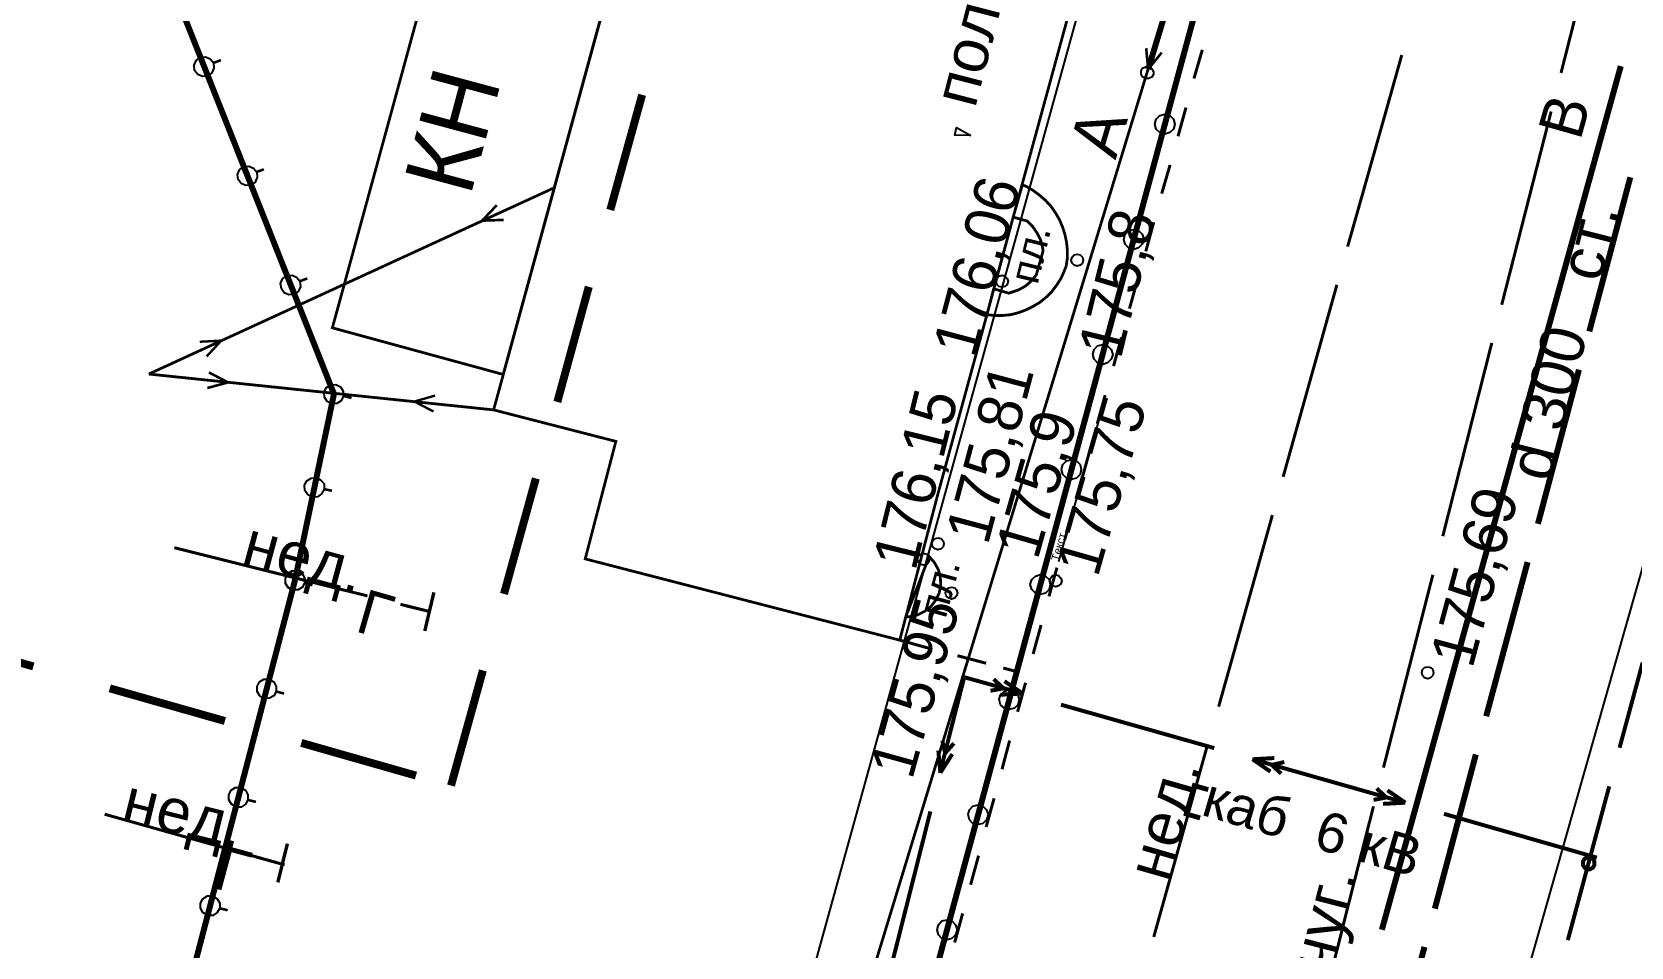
# Model space of a CAD drawing. Extents: x -2634 to -2115, y -2142 to -1393.
# Drawn here: x -2561.76 to -2521.59, y -1978.27 to -1955.3 of the extents above; entities that cross this region are included whole.
import ezdxf

# ---------------------------------------------------------------- set-up
doc = ezdxf.new("R2010")
doc.units = 0
doc.header["$MEASUREMENT"] = 0
for name, color, linetype in [('500_Дополн-Бордюры__п', 7, 'Continuous'), ('500_Дополн-Ступени__л', 7, 'Continuous'), ('500_Дороги-Проезжие_ч', 7, 'Continuous'), ('500_Линии_-Линии_связ', 7, 'Continuous'), ('500_Линии_-ЛЭП_провод', 7, 'Continuous'), ('500_Линии_-Электрокаб', 7, 'Continuous'), ('500_Огражд-Ограждения', 7, 'Continuous'), ('500_Рельеф-Высотные_о', 7, 'Continuous'), ('500_Строен-Дополнения', 7, 'Continuous'), ('500_Строен-Здания', 7, 'Continuous'), ('500_Трубоп-Водопровод', 7, 'Continuous'), ('500_Трубоп-Газопровод', 7, 'Continuous'), ('500_Улицы-Улицы_и_их', 7, 'Continuous'), ('Красные_ли-Красные_ли', 7, 'Continuous'), ('Красные_ли-Линии_регу', 7, 'Continuous'), ('Красные_ли-Оси_улиц_к', 7, 'Continuous')]:
    doc.layers.add(name, color=color, linetype=linetype)
doc.styles.add('TARIAL', font='Arial')

msp = doc.modelspace()

# ---------------------------------------------------------------- linework, layer by layer
at = {"layer": '500_Дополн-Бордюры__п', "color": 1, "const_width": 0.075}
for points in [[(-2532.36, -1955.75), (-2532.57, -1956.47)], [(-2532.77, -1957.2), (-2532.97, -1957.92)], [(-2533.17, -1958.64), (-2533.38, -1959.36)], [(-2533.58, -1960.08), (-2533.78, -1960.81)], [(-2533.99, -1961.53), (-2534.19, -1962.25)], [(-2534.39, -1962.97), (-2534.59, -1963.69)], [(-2534.8, -1964.42), (-2535, -1965.14)], [(-2535.2, -1965.86), (-2535.4, -1966.58)], [(-2535.61, -1967.3), (-2535.81, -1968.03)], [(-2536.01, -1968.75), (-2536.11, -1969.1)], [(-2536.11, -1969.1), (-2536.21, -1969.47)], [(-2536.41, -1970.19), (-2536.61, -1970.92)], [(-2539.96, -1970.57), (-2539.24, -1970.77)], [(-2538.51, -1970.96), (-2537.79, -1971.15)], [(-2537.02, -1971.36), (-2537.36, -1971.27)], [(-2537.06, -1971.34), (-2537.02, -1971.36)], [(-2536.8, -1971.64), (-2537, -1972.37)], [(-2537.2, -1973.09), (-2537.39, -1973.81)], [(-2537.59, -1974.54), (-2537.79, -1975.26)], [(-2537.98, -1975.98), (-2538.18, -1976.71)], [(-2538.38, -1977.43), (-2538.58, -1978.16)]]:
    msp.add_lwpolyline(points, dxfattribs=at)
at = {"layer": '500_Дополн-Ступени__л', "color": 0, "const_width": 0.07}
msp.add_lwpolyline([(-2537.6, -1961.75), (-2537.77, -1962.4), (-2537.57, -1962.42), (-2537.37, -1962.42), (-2537.17, -1962.4), (-2536.98, -1962.35), (-2536.79, -1962.28), (-2536.61, -1962.19), (-2536.44, -1962.09), (-2536.28, -1961.96), (-2536.14, -1961.82), (-2536.02, -1961.66), (-2535.91, -1961.49), (-2535.83, -1961.31), (-2535.78, -1961.18), (-2535.75, -1960.98), (-2535.75, -1960.78), (-2535.77, -1960.58), (-2535.81, -1960.39), (-2535.87, -1960.2), (-2535.95, -1960.01), (-2536.05, -1959.84), (-2536.16, -1959.68), (-2536.3, -1959.53), (-2536.45, -1959.4), (-2536.61, -1959.28), (-2536.78, -1959.18), (-2536.88, -1959.14), (-2537.11, -1959.95), (-2536.76, -1960.05), (-2536.62, -1960.19), (-2536.51, -1960.35), (-2536.42, -1960.53), (-2536.37, -1960.72), (-2536.36, -1960.8), (-2536.53, -1961.4), (-2536.65, -1961.55), (-2536.8, -1961.68), (-2536.98, -1961.78), (-2537.16, -1961.84), (-2537.22, -1961.86)], close=True, dxfattribs=at)
at = {"layer": '500_Линии_-Линии_связ', "color": 0}
for points, const_width in [([(-2533.14, -1954.33), (-2533.72, -1956.24)], 0.15), ([(-2521.88, -1973.27), (-2521.3, -1971.13)], 0.1), ([(-2523.18, -1978.1), (-2522.14, -1974.24)], 0.1)]:
    msp.add_lwpolyline(points, dxfattribs=dict(at, const_width=const_width))
at = {"layer": '500_Линии_-Линии_связ', "color": 6}
msp.add_lwpolyline([(-2533.14, -1954.33), (-2542.59, -1985.29)], dxfattribs=at)
at = {"layer": '500_Линии_-Линии_связ', "color": 0}
msp.add_lwpolyline([(-2533.59, -1956.37), (-2533.63, -1956.44), (-2533.71, -1956.47), (-2533.79, -1956.47), (-2533.86, -1956.43), (-2533.9, -1956.36), (-2533.9, -1956.28), (-2533.86, -1956.21), (-2533.79, -1956.18), (-2533.7, -1956.18), (-2533.63, -1956.23), (-2533.59, -1956.3)], close=True, dxfattribs=at)
at = {"layer": '500_Линии_-Линии_связ', "color": 0, "const_width": 0.1}
msp.add_lwpolyline([(-2522.8, -1976.13), (-2522.76, -1976.06), (-2522.7, -1976.03), (-2522.62, -1976.03), (-2522.55, -1976.06), (-2522.51, -1976.13), (-2522.51, -1976.21), (-2522.55, -1976.28), (-2522.62, -1976.32), (-2522.7, -1976.32), (-2522.76, -1976.28), (-2522.8, -1976.21)], close=True, dxfattribs=at)
at = {"layer": '500_Линии_-ЛЭП_провод', "color": 253, "const_width": 0.07}
for points in [[(-2533.14, -1954.33), (-2542.59, -1985.29)], [(-2548.63, -1959.21), (-2558.82, -1963.89)], [(-2558.82, -1963.89), (-2550.16, -1964.79)]]:
    msp.add_lwpolyline(points, dxfattribs=at)
at = {"layer": '500_Линии_-ЛЭП_провод', "color": 0}
for points, const_width in [([(-2533.14, -1954.33), (-2533.72, -1956.24)], 0.065), ([(-2533.77, -1955.71), (-2533.72, -1956.24)], 0.065), ([(-2533.38, -1955.82), (-2533.72, -1956.24)], 0.065), ([(-2548.63, -1959.21), (-2550.45, -1960.04)], 0.065), ([(-2550.08, -1959.65), (-2550.45, -1960.04)], 0.065), ([(-2549.91, -1960.02), (-2550.45, -1960.04)], 0.065), ([(-2558.82, -1963.89), (-2557, -1963.05)], 0.06), ([(-2557.54, -1963.08), (-2557, -1963.05)], 0.06), ([(-2557.37, -1963.45), (-2557, -1963.05)], 0.06), ([(-2558.82, -1963.89), (-2556.83, -1964.1)], 0.065), ([(-2557.31, -1963.85), (-2556.83, -1964.1)], 0.065), ([(-2557.35, -1964.24), (-2556.83, -1964.1)], 0.065), ([(-2551.63, -1964.43), (-2552.15, -1964.58)], 0.06), ([(-2550.16, -1964.79), (-2552.15, -1964.58)], 0.06), ([(-2551.67, -1964.83), (-2552.15, -1964.58)], 0.06)]:
    msp.add_lwpolyline(points, dxfattribs=dict(at, const_width=const_width))
at = {"layer": '500_Линии_-Электрокаб', "color": 12, "const_width": 0.1}
for points in [[(-2538.95, -1973.9), (-2538.34, -1971.5)], [(-2538.34, -1971.5), (-2536.87, -1971.91)], [(-2537.6, -1971.55), (-2537.35, -1971.78)], [(-2537.33, -1971.6), (-2536.87, -1971.91)], [(-2537.68, -1971.84), (-2537.35, -1971.78)], [(-2537.43, -1971.94), (-2536.87, -1971.91)], [(-2535.91, -1972.19), (-2532.06, -1973.28)], [(-2538.82, -1973.41), (-2538.89, -1973.09)], [(-2538.82, -1973.41), (-2538.6, -1973.16)], [(-2538.94, -1973.9), (-2538.99, -1973.34)], [(-2538.94, -1973.9), (-2538.64, -1973.43)], [(-2531.1, -1973.56), (-2530.55, -1973.53)], [(-2531.1, -1973.56), (-2527.26, -1974.65)], [(-2531.1, -1973.56), (-2530.65, -1973.87)], [(-2530.61, -1973.7), (-2530.3, -1973.63)], [(-2530.62, -1973.7), (-2530.38, -1973.92)], [(-2527.98, -1974.29), (-2527.74, -1974.52)], [(-2527.71, -1974.34), (-2527.26, -1974.65)], [(-2528.06, -1974.58), (-2527.74, -1974.52)], [(-2527.82, -1974.68), (-2527.26, -1974.65)], [(-2540.17, -1978.75), (-2539.19, -1974.87)], [(-2526.29, -1974.93), (-2522.45, -1976.03)]]:
    msp.add_lwpolyline(points, dxfattribs=at)
at = {"layer": '500_Огражд-Ограждения', "color": 0}
for points, const_width in [([(-2564.64, -1904.22), (-2568.41, -1921.58), (-2568.3, -1928.77), (-2554.17, -1964.39), (-2555.15, -1969.07)], 0.15), ([(-2541.9, -1989.4), (-2527.83, -1937.4)], 0.15), ([(-2557.01, -1956.01), (-2557.2, -1956.08)], 0.065), ([(-2555.93, -1958.75), (-2556.12, -1958.82)], 0.065), ([(-2554.84, -1961.49), (-2555.03, -1961.56)], 0.065), ([(-2553.73, -1964.49), (-2553.93, -1964.44)], 0.065), ([(-2554.22, -1966.82), (-2554.42, -1966.78)], 0.065), ([(-2541.87, -1989.43), (-2559.41, -1985.4), (-2555.15, -1969.07)], 0.15), ([(-2554.71, -1969.16), (-2554.91, -1969.12)], 0.065), ([(-2554.71, -1969.19), (-2554.91, -1969.14)], 0.065), ([(-2555.42, -1971.91), (-2555.62, -1971.86)], 0.065), ([(-2556.13, -1974.63), (-2556.33, -1974.58)], 0.065), ([(-2556.84, -1977.35), (-2557.04, -1977.3)], 0.065)]:
    msp.add_lwpolyline(points, dxfattribs=dict(at, const_width=const_width))
for points in [[(-2557.2, -1956.08), (-2557.19, -1956.21), (-2557.24, -1956.33), (-2557.34, -1956.41), (-2557.47, -1956.42), (-2557.59, -1956.37), (-2557.67, -1956.27), (-2557.68, -1956.14), (-2557.63, -1956.02), (-2557.53, -1955.94), (-2557.4, -1955.93), (-2557.28, -1955.98)], [(-2533.3, -1957.37), (-2533.18, -1957.4), (-2533.08, -1957.49), (-2533.05, -1957.62), (-2533.08, -1957.74), (-2533.18, -1957.83), (-2533.3, -1957.87), (-2533.43, -1957.83), (-2533.52, -1957.74), (-2533.55, -1957.62), (-2533.52, -1957.49), (-2533.43, -1957.4)], [(-2556.11, -1958.82), (-2556.1, -1958.95), (-2556.15, -1959.07), (-2556.26, -1959.15), (-2556.38, -1959.16), (-2556.5, -1959.11), (-2556.58, -1959.01), (-2556.59, -1958.88), (-2556.54, -1958.76), (-2556.44, -1958.68), (-2556.31, -1958.67), (-2556.19, -1958.72)], [(-2534.08, -1960.26), (-2533.96, -1960.29), (-2533.87, -1960.38), (-2533.83, -1960.51), (-2533.87, -1960.63), (-2533.96, -1960.72), (-2534.08, -1960.76), (-2534.21, -1960.72), (-2534.3, -1960.63), (-2534.33, -1960.51), (-2534.3, -1960.38), (-2534.21, -1960.29)], [(-2555.03, -1961.56), (-2555.01, -1961.69), (-2555.06, -1961.81), (-2555.17, -1961.89), (-2555.3, -1961.9), (-2555.42, -1961.85), (-2555.49, -1961.75), (-2555.51, -1961.62), (-2555.46, -1961.5), (-2555.35, -1961.42), (-2555.22, -1961.41), (-2555.11, -1961.46)], [(-2534.86, -1963.15), (-2534.74, -1963.18), (-2534.65, -1963.27), (-2534.61, -1963.4), (-2534.65, -1963.52), (-2534.74, -1963.61), (-2534.86, -1963.65), (-2534.99, -1963.61), (-2535.08, -1963.52), (-2535.11, -1963.4), (-2535.08, -1963.27), (-2534.99, -1963.18)], [(-2553.93, -1964.44), (-2553.99, -1964.56), (-2554.1, -1964.63), (-2554.23, -1964.64), (-2554.34, -1964.58), (-2554.41, -1964.47), (-2554.42, -1964.34), (-2554.36, -1964.23), (-2554.25, -1964.16), (-2554.12, -1964.15), (-2554.01, -1964.21), (-2553.94, -1964.32)], [(-2535.65, -1966.04), (-2535.52, -1966.07), (-2535.43, -1966.16), (-2535.4, -1966.29), (-2535.43, -1966.41), (-2535.52, -1966.5), (-2535.65, -1966.54), (-2535.77, -1966.5), (-2535.86, -1966.41), (-2535.9, -1966.29), (-2535.86, -1966.16), (-2535.77, -1966.07)], [(-2554.42, -1966.78), (-2554.48, -1966.9), (-2554.58, -1966.97), (-2554.71, -1966.98), (-2554.83, -1966.92), (-2554.9, -1966.81), (-2554.91, -1966.68), (-2554.85, -1966.57), (-2554.74, -1966.5), (-2554.61, -1966.49), (-2554.5, -1966.55), (-2554.42, -1966.65)], [(-2554.91, -1969.14), (-2554.97, -1969.25), (-2555.08, -1969.31), (-2555.21, -1969.31), (-2555.32, -1969.25), (-2555.39, -1969.14), (-2555.39, -1969.01), (-2555.33, -1968.9), (-2555.22, -1968.83), (-2555.09, -1968.83), (-2554.97, -1968.89), (-2554.91, -1969.01)], [(-2554.9, -1969.12), (-2554.96, -1969.24), (-2555.07, -1969.31), (-2555.2, -1969.32), (-2555.32, -1969.26), (-2555.39, -1969.15), (-2555.39, -1969.02), (-2555.34, -1968.91), (-2555.23, -1968.83), (-2555.1, -1968.83), (-2554.98, -1968.89), (-2554.91, -1968.99)], [(-2536.43, -1968.92), (-2536.3, -1968.96), (-2536.21, -1969.05), (-2536.18, -1969.17), (-2536.21, -1969.3), (-2536.3, -1969.39), (-2536.43, -1969.42), (-2536.55, -1969.39), (-2536.64, -1969.3), (-2536.68, -1969.17), (-2536.64, -1969.05), (-2536.55, -1968.96)], [(-2555.62, -1971.86), (-2555.68, -1971.97), (-2555.79, -1972.03), (-2555.92, -1972.04), (-2556.03, -1971.97), (-2556.1, -1971.86), (-2556.1, -1971.73), (-2556.04, -1971.62), (-2555.93, -1971.55), (-2555.8, -1971.55), (-2555.68, -1971.62), (-2555.62, -1971.73)], [(-2537.21, -1971.81), (-2537.08, -1971.85), (-2536.99, -1971.94), (-2536.96, -1972.06), (-2536.99, -1972.19), (-2537.08, -1972.28), (-2537.21, -1972.31), (-2537.33, -1972.28), (-2537.43, -1972.19), (-2537.46, -1972.06), (-2537.43, -1971.94), (-2537.33, -1971.85)], [(-2556.33, -1974.58), (-2556.39, -1974.69), (-2556.5, -1974.76), (-2556.63, -1974.76), (-2556.74, -1974.69), (-2556.81, -1974.58), (-2556.81, -1974.45), (-2556.75, -1974.34), (-2556.64, -1974.27), (-2556.51, -1974.27), (-2556.39, -1974.34), (-2556.33, -1974.45)], [(-2537.99, -1974.7), (-2537.87, -1974.74), (-2537.78, -1974.83), (-2537.74, -1974.95), (-2537.78, -1975.08), (-2537.87, -1975.17), (-2537.99, -1975.2), (-2538.12, -1975.17), (-2538.21, -1975.08), (-2538.24, -1974.95), (-2538.21, -1974.83), (-2538.12, -1974.74)], [(-2557.04, -1977.3), (-2557.1, -1977.41), (-2557.21, -1977.48), (-2557.34, -1977.48), (-2557.46, -1977.41), (-2557.52, -1977.3), (-2557.52, -1977.17), (-2557.46, -1977.06), (-2557.35, -1976.99), (-2557.22, -1976.99), (-2557.1, -1977.06), (-2557.04, -1977.17)], [(-2538.77, -1977.59), (-2538.65, -1977.62), (-2538.56, -1977.72), (-2538.52, -1977.84), (-2538.56, -1977.97), (-2538.65, -1978.06), (-2538.77, -1978.09), (-2538.9, -1978.06), (-2538.99, -1977.97), (-2539.02, -1977.84), (-2538.99, -1977.72), (-2538.9, -1977.62)]]:
    msp.add_lwpolyline(points, close=True, dxfattribs=at)
at = {"layer": '500_Рельеф-Высотные_о', "color": 0}
for points in [[(-2538.17, -1957.9), (-2538.58, -1957.89), (-2538.53, -1957.7)], [(-2535.5, -1960.88), (-2535.43, -1960.9), (-2535.37, -1960.96), (-2535.35, -1961.03), (-2535.37, -1961.11), (-2535.43, -1961.16), (-2535.5, -1961.18), (-2535.58, -1961.16), (-2535.63, -1961.11), (-2535.65, -1961.03), (-2535.63, -1960.96), (-2535.58, -1960.9)], [(-2537.39, -1961.41), (-2537.32, -1961.43), (-2537.26, -1961.49), (-2537.24, -1961.56), (-2537.26, -1961.64), (-2537.32, -1961.69), (-2537.39, -1961.71), (-2537.47, -1961.69), (-2537.52, -1961.64), (-2537.54, -1961.56), (-2537.52, -1961.49), (-2537.47, -1961.43)], [(-2539, -1968), (-2538.92, -1968.02), (-2538.87, -1968.08), (-2538.85, -1968.15), (-2538.87, -1968.23), (-2538.92, -1968.28), (-2539, -1968.3), (-2539.07, -1968.28), (-2539.13, -1968.23), (-2539.15, -1968.15), (-2539.13, -1968.08), (-2539.07, -1968.02)], [(-2539.36, -1968.39), (-2539.28, -1968.41), (-2539.23, -1968.46), (-2539.21, -1968.54), (-2539.23, -1968.61), (-2539.28, -1968.67), (-2539.36, -1968.69), (-2539.43, -1968.67), (-2539.49, -1968.61), (-2539.51, -1968.54), (-2539.49, -1968.46), (-2539.43, -1968.41)], [(-2536.04, -1968.93), (-2535.97, -1968.95), (-2535.91, -1969.01), (-2535.89, -1969.08), (-2535.91, -1969.16), (-2535.97, -1969.21), (-2536.04, -1969.23), (-2536.12, -1969.21), (-2536.17, -1969.16), (-2536.19, -1969.08), (-2536.17, -1969.01), (-2536.12, -1968.95)], [(-2538.66, -1969.24), (-2538.58, -1969.26), (-2538.53, -1969.31), (-2538.51, -1969.39), (-2538.53, -1969.46), (-2538.58, -1969.52), (-2538.66, -1969.54), (-2538.73, -1969.52), (-2538.79, -1969.46), (-2538.81, -1969.39), (-2538.79, -1969.31), (-2538.73, -1969.26)], [(-2526.7, -1971.24), (-2526.63, -1971.26), (-2526.57, -1971.31), (-2526.55, -1971.39), (-2526.57, -1971.46), (-2526.63, -1971.52), (-2526.7, -1971.54), (-2526.78, -1971.52), (-2526.83, -1971.46), (-2526.85, -1971.39), (-2526.83, -1971.31), (-2526.78, -1971.26)]]:
    msp.add_lwpolyline(points, close=True, dxfattribs=at)
at = {"layer": '500_Рельеф-Высотные_о', "color": 0, "const_width": 0.05}
msp.add_lwpolyline([(-2535.97, -1968.6), (-2534.82, -1964.57)], dxfattribs=at)
at = {"layer": '500_Строен-Дополнения', "color": 0, "const_width": 0.07}
for points in [[(-2537.6, -1961.75), (-2537.11, -1959.95), (-2536.76, -1960.05), (-2536.62, -1960.19), (-2536.51, -1960.35), (-2536.42, -1960.53), (-2536.37, -1960.72), (-2536.36, -1960.8), (-2536.53, -1961.4), (-2536.65, -1961.55), (-2536.8, -1961.68), (-2536.98, -1961.78), (-2537.16, -1961.84), (-2537.22, -1961.86)], [(-2539.81, -1969.99), (-2539.22, -1968.47), (-2539.09, -1968.62), (-2538.99, -1968.8), (-2538.94, -1968.99), (-2538.93, -1969.19), (-2538.97, -1969.39), (-2539.06, -1969.57), (-2539.18, -1969.73), (-2539.34, -1969.85), (-2539.52, -1969.94), (-2539.71, -1969.98), (-2539.81, -1969.99)]]:
    msp.add_lwpolyline(points, close=True, dxfattribs=at)
at = {"layer": '500_Строен-Здания', "color": 0, "const_width": 0.07}
for points in [[(-2541.13, -1931.78), (-2543.68, -1941.12), (-2545.67, -1948.39), (-2550.16, -1964.79), (-2547.09, -1965.58), (-2547.86, -1968.53), (-2539.96, -1970.57), (-2539.02, -1966.97), (-2537.77, -1962.4), (-2537.11, -1959.95), (-2534.81, -1951.53), (-2533.23, -1945.74), (-2531.73, -1940.26), (-2531.23, -1938.42), (-2531.12, -1938.01), (-2530.23, -1934.75)], [(-2549.92, -1963.9), (-2547.19, -1953.92), (-2551.48, -1952.75), (-2554.21, -1962.73)]]:
    msp.add_lwpolyline(points, close=True, dxfattribs=at)
at = {"layer": '500_Трубоп-Водопровод', "color": 94}
for points, const_width in [([(-2523.35, -1956.33), (-2522.12, -1951.49)], 0.075), ([(-2524.84, -1962.15), (-2523.6, -1957.3)], 0.075), ([(-2522.64, -1962.82), (-2521.61, -1958.95)], 0.15), ([(-2526.32, -1967.96), (-2525.09, -1963.11)], 0.075), ([(-2523.93, -1967.65), (-2522.9, -1963.78)], 0.15), ([(-2525.23, -1972.48), (-2524.19, -1968.61)], 0.15), ([(-2527.81, -1973.77), (-2526.57, -1968.93)], 0.075), ([(-2526.52, -1977.31), (-2525.49, -1973.44)], 0.15), ([(-2528.62, -1976.93), (-2528.06, -1974.74)], 0.075), ([(-2529.29, -1979.59), (-2528.62, -1976.93)], 0.075), ([(-2527.43, -1980.7), (-2526.78, -1978.27)], 0.15)]:
    msp.add_lwpolyline(points, dxfattribs=dict(at, const_width=const_width))
at = {"layer": '500_Трубоп-Газопровод', "color": 5, "const_width": 0.075}
for points in [[(-2527.35, -1955.88), (-2527.8, -1957.48)], [(-2527.8, -1957.48), (-2528.71, -1960.69)], [(-2528.98, -1961.65), (-2530.33, -1966.47)], [(-2530.6, -1967.43), (-2531.95, -1972.24)], [(-2558.18, -1968.25), (-2553.33, -1969.46)], [(-2551.77, -1969.85), (-2552.5, -1969.67)], [(-2552.36, -1969.71), (-2551.77, -1969.85)], [(-2532.23, -1973.2), (-2533.58, -1978.02)], [(-2559.93, -1974.94), (-2555.41, -1976.21)], [(-2555.41, -1976.21), (-2556.14, -1976.01)]]:
    msp.add_lwpolyline(points, dxfattribs=at)
at = {"layer": '500_Трубоп-Газопровод', "color": 0, "const_width": 0.085}
for points in [[(-2551.89, -1970.34), (-2551.66, -1969.37)], [(-2555.58, -1976.65), (-2555.34, -1975.68)]]:
    msp.add_lwpolyline(points, dxfattribs=at)
at = {"layer": '500_Улицы-Улицы_и_их', "color": 255}
msp.add_lwpolyline([(-2542.96, -2044.94), (-2436.73, -1671.22)], dxfattribs=at)
at = {"layer": 'Красные_ли-Красные_ли', "color": 12}
msp.add_line((-2481.16, -1758.39), (-2544.28, -1986.61), dxfattribs=at)
at = {"layer": 'Красные_ли-Линии_регу', "color": 0, "const_width": 0.2}
for points in [[(-2547.23, -1959.77), (-2546.43, -1956.88)], [(-2548.56, -1964.59), (-2547.77, -1961.7)], [(-2549.9, -1969.41), (-2549.1, -1966.51)], [(-2564.61, -1970.4), (-2561.72, -1971.23)], [(-2551.23, -1974.22), (-2550.43, -1971.33)], [(-2559.8, -1971.78), (-2556.91, -1972.6)], [(-2554.99, -1973.15), (-2552.11, -1973.97)]]:
    msp.add_lwpolyline(points, dxfattribs=at)
at = {"layer": 'Красные_ли-Оси_улиц_к', "color": 12, "const_width": 0.15}
msp.add_lwpolyline([(-2527.85, -1977.84), (-2521.85, -1956.16)], dxfattribs=at)
msp.add_lwpolyline([(-2524.85, -1967), (-2524.85, -1967), (-2524.85, -1967), (-2524.85, -1967), (-2524.85, -1967), (-2524.85, -1967), (-2524.85, -1967), (-2524.85, -1967), (-2524.85, -1967), (-2524.85, -1967), (-2524.85, -1967), (-2524.85, -1967)], close=True, dxfattribs=at)

# ---------------------------------------------------------------- texts
at = {"layer": '500_Дороги-Проезжие_ч', "color": 0}
msp.add_text('А', height=1.23, rotation=73.3, dxfattribs=at).set_placement((-2534.54, -1958.53))
at = {"layer": '500_Линии_-Электрокаб', "color": 0, "style": 'TARIAL'}
msp.add_text(' каб  6 кВ', height=0.99, rotation=343.65, dxfattribs=at).set_placement((-2532.79, -1974.84))
at = {"layer": '500_Рельеф-Высотные_о', "color": 214, "style": 'TARIAL'}
msp.add_text('пол', height=1.11, rotation=75.51, dxfattribs=at).set_placement((-2538.07, -1957.24))
at = {"layer": '500_Рельеф-Высотные_о', "color": 214}
for s, rotation, p in [('176,06', 75.17, (-2538.07, -1963.52)), ('175,8', 76.25, (-2534.41, -1963.54)), ('175,81', 75.1, (-2537.75, -1968.21)), ('176,15', 76.1, (-2539.57, -1968.86)), ('175,75', 74.05, (-2534.99, -1969.02)), ('175,9', 74.05, (-2536.5, -1968.58)), ('175,69', 74.96, (-2525.58, -1971.31)), ('175,95', 74.56, (-2539.65, -1974.1))]:
    msp.add_text(s, height=1.11, rotation=rotation, dxfattribs=at).set_placement(p)
at = {"layer": '500_Рельеф-Высотные_о', "color": 0, "style": 'TARIAL'}
msp.add_text('Текст', height=0.2, rotation=74.05, dxfattribs=at).set_placement((-2535.97, -1968.6))
at = {"layer": '500_Строен-Дополнения', "color": 0, "style": 'TARIAL'}
for rotation, p in [(76.29, (-2536.5, -1961.67)), (74.81, (-2538.81, -1970.05))]:
    msp.add_text('пл. ', height=0.74, rotation=rotation, dxfattribs=at).set_placement(p)
at = {"layer": '500_Строен-Здания', "color": 5}
msp.add_text('КН', height=1.73, rotation=74.97, dxfattribs=at).set_placement((-2550.75, -1959.46))
at = {"layer": '500_Трубоп-Водопровод', "color": 94}
msp.add_text('В', height=1.11, rotation=74.17, dxfattribs=at).set_placement((-2522.87, -1958.05))
at = {"layer": '500_Трубоп-Водопровод', "color": 94, "style": 'TARIAL'}
for s, rotation, p in [('d 300   ст.', 75.82, (-2523.63, -1966.63)), ('d 150   чуг.', 75.5, (-2530.42, -1983.96))]:
    msp.add_text(s, height=1.11, rotation=rotation, dxfattribs=at).set_placement(p)
at = {"layer": '500_Трубоп-Газопровод', "color": 5, "style": 'TARIAL'}
for rotation, p in [(344.8, (-2556.53, -1968.62)), (73.97, (-2533.22, -1976.67)), (346.18, (-2559.55, -1975.09))]:
    msp.add_text('нед.', height=1.11, rotation=rotation, dxfattribs=at).set_placement(p)
at = {"layer": '500_Трубоп-Газопровод', "color": 5}
for rotation, p in [(343.91, (-2553.67, -1970.34)), (344.86, (-2557.25, -1976.78))]:
    msp.add_text('Г', height=1.11, rotation=rotation, dxfattribs=at).set_placement(p)

doc.saveas('drawing.dxf')
